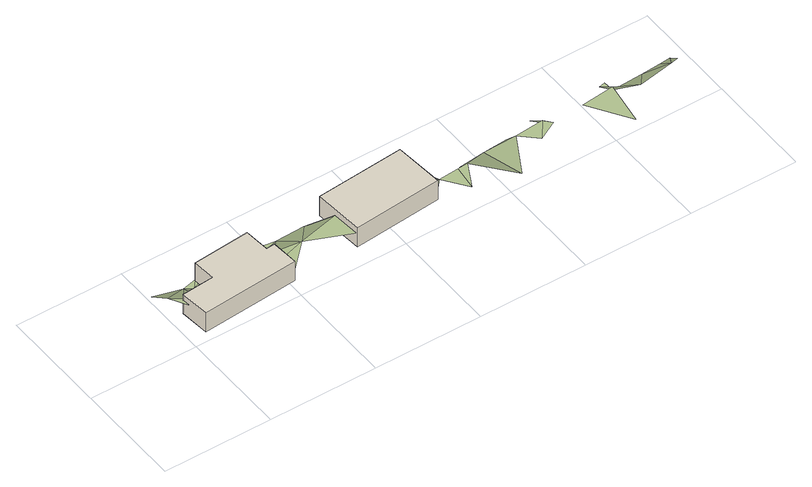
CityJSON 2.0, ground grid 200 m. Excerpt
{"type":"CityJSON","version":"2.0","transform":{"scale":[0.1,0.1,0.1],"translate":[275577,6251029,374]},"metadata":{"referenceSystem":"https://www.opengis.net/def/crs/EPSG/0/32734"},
"CityObjects":{
"building1":{"type":"Building","attributes":{"address":"8 Coventry Street Woodstock Cape Town","building":"house","building:levels":1,"building_height":4.1,"roof_height":29.33,"ground_height":25.23,"plus_code":"4FRW3C9V+JPG"},"geometry":[{"type":"Solid","lod":"1","boundaries":[[[[0,1,2,3]],[[1,4,5,2]],[[4,6,7,5]],[[6,8,9,7]],[[8,10,11,9]],[[10,12,13,11]],[[12,14,15,13]],[[14,16,17,15]],[[16,0,3,17]],[[3,2,5,7,9,11,13,15,17]],[[16,14,12,10,8,6,4,1,0]]]]}]},
"building2":{"type":"Building","attributes":{"address":"3 Coventry Street Woodstock Cape Town","building":"house","building:levels":1,"building_height":4.1,"roof_height":28.78,"ground_height":24.68,"plus_code":"4FRW3C9V+JVJ"},"geometry":[{"type":"Solid","lod":"1","boundaries":[[[[18,19,20,21]],[[19,22,23,20]],[[22,24,25,23]],[[24,18,21,25]],[[21,20,23,25]],[[24,22,19,18]]]]}]},
"terrain1":{"type":"TINRelief","geometry":[{"type":"CompositeSurface","lod":"1","boundaries":[[[26,27,28]],[[29,26,30]],[[26,28,30]],[[30,28,31]],[[30,31,32]],[[31,33,32]],[[30,32,34]],[[33,35,32]],[[35,36,32]],[[34,32,36]],[[37,38,39]],[[38,40,16]],[[41,42,43]],[[40,38,37]],[[37,43,42]],[[37,42,40]],[[42,44,40]],[[42,45,44]],[[45,42,46]],[[47,44,45]],[[48,49,50]],[[48,51,49]],[[48,52,53]],[[53,52,54]],[[55,56,54]],[[57,55,54]],[[58,55,57]],[[58,59,55]],[[60,61,58]],[[61,60,62]],[[63,64,61]],[[61,62,63]],[[65,66,67]],[[68,69,67]],[[70,69,68]],[[67,71,68]],[[71,72,68]],[[73,72,71]],[[72,73,74]],[[73,75,74]],[[75,73,76]]]}]}
},
"vertices":[
[846,1131,92],[775,1125,92],[775,1125,502],[846,1131,502],[810,706,92],[810,706,502],[222,657,92],[222,657,502],[268,106,92],[268,106,502],[2068,255,92],[2068,255,502],[2026,759,92],[2026,759,502],[1871,746,92],[1871,746,502],[1832,1213,92],[1832,1213,502],
[3323,359,37],[4956,496,37],[4956,496,447],[3323,359,447],[4879,1411,37],[4879,1411,447],[3247,1274,37],[3247,1274,447],
[36,802,398],[239,458,398],[222,657,398],[3,1201,141],[511,1052,141],[421,674,398],[639,963,141],[810,706,398],[775,1125,141],[792,925,141],[783,1025,141],[2026,759,337],[1849,1014,92],[1871,746,337],[2322,1147,92],[2068,255,337],[2508,699,337],[2042,559,337],[2872,1161,92],[3280,875,337],[3323,359,337],[3264,1075,92],[5091,644,281],[4918,954,37],[4956,496,281],[5041,1260,37],[5409,220,281],[5456,673,281],[5656,689,281],[6145,948,37],[5640,892,37],[6232,43,247],[6641,779,247],[6620,992,20],[6939,501,247],[7181,829,247],[7296,698,247],[7267,1002,20],[7152,1129,20],[7898,754,247],[8374,6,247],[8500,810,247],[8602,950,20],[8471,1121,20],[8583,1149,20],[8905,623,227],[9170,981,9],[9569,741,227],[9544,1014,9],[9744,1032,9],[9836,950,9]
]}
